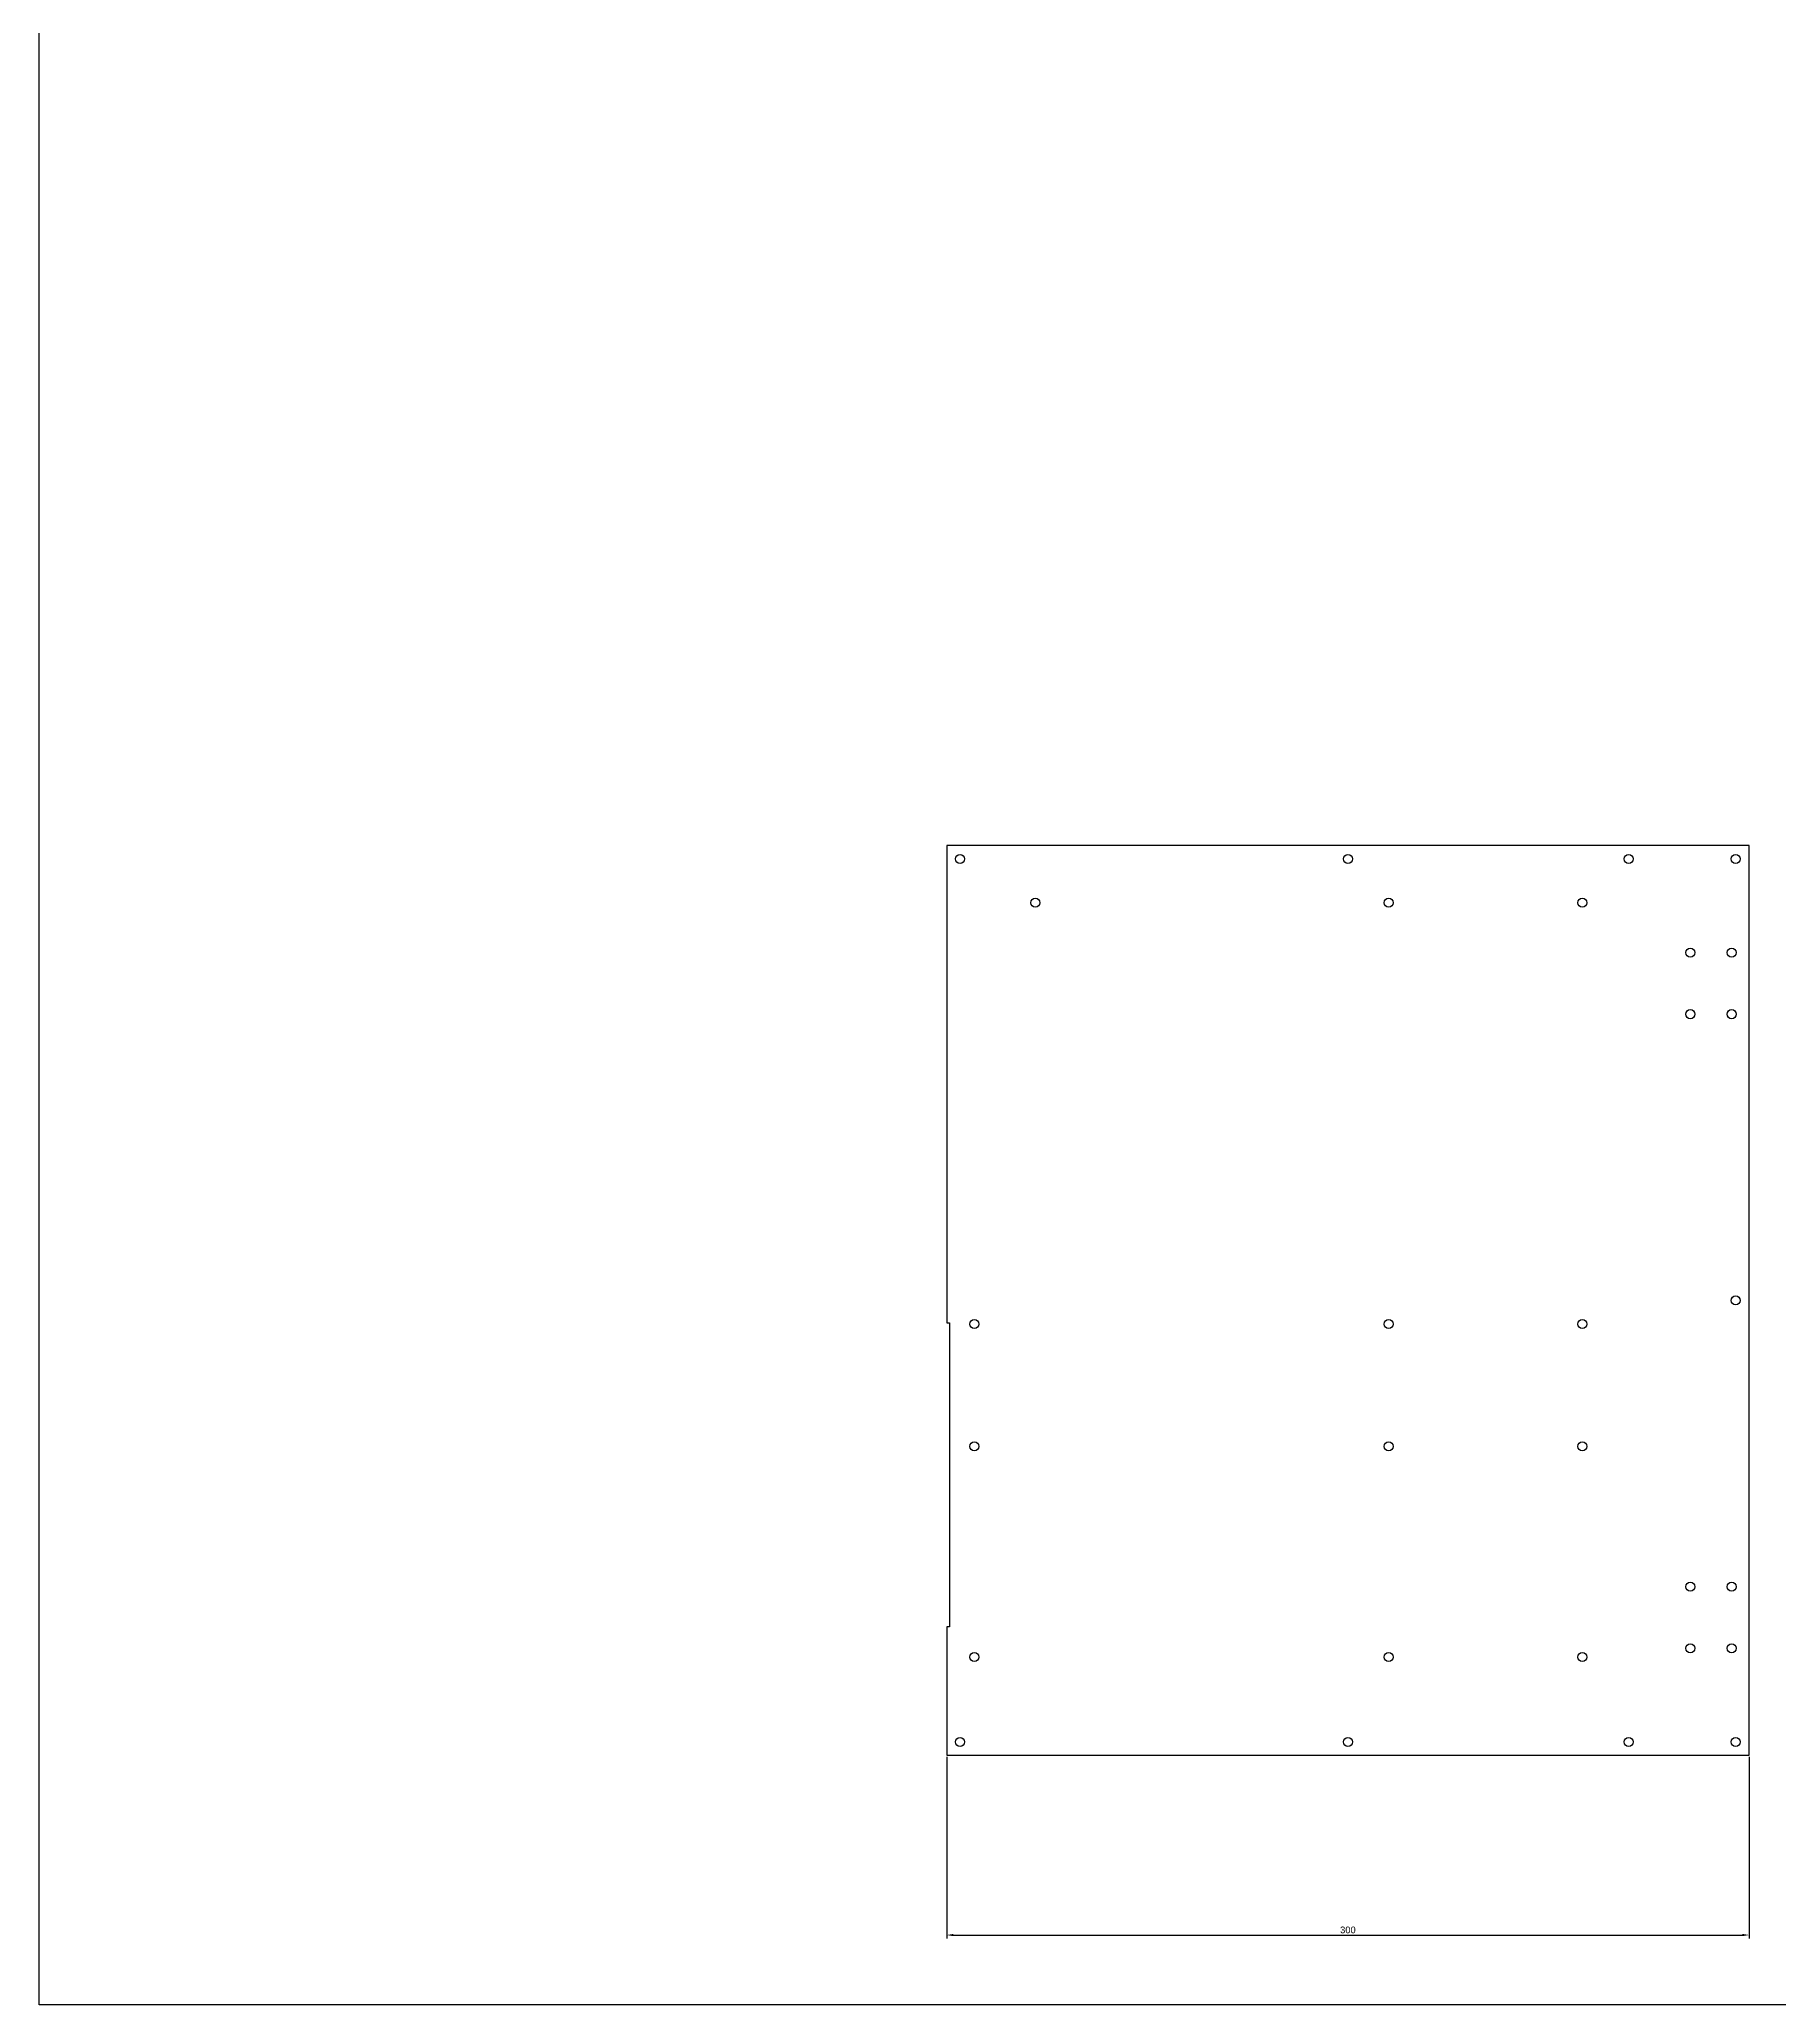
# Model space of a CAD drawing. Header units: millimetres. Extents: x -339 to 3245, y -93 to 1119.
# Drawn here: x -339 to 311, y -93 to 641 of the extents above; entities that cross this region are included whole.
import ezdxf

# ---------------------------------------------------------------- set-up
doc = ezdxf.new("R2010")
doc.units = ezdxf.units.MM
doc.layers.add('主板托开孔', color=7, linetype='Continuous')
doc.layers.add('六面螺母开孔', color=212, linetype='Continuous')
doc.styles.get("Standard").update_dxf_attribs({"font": 'arial.ttf'})
doc.dimstyles.new('ISO-25', dxfattribs={"dimtxt": 2.5, "dimasz": 2.5, "dimexe": 1.25, "dimexo": 0.625, "dimtad": 1, "dimtxsty": 'Standard', "dimcen": 2.5, "dimadec": 0, "dimazin": 0, "dimtfac": 1, "dimtmove": 0, "dimatfit": 3, "dimfxl": 0, "dimarcsym": 0})

# ---------------------------------------------------------------- blocks, each defined once
blk = doc.blocks.new('*D2')
at = {"color": 0, "lineweight": -2, "transparency": 16777216}
for p, q in [((0, -0.62), (0, -68.43)), ((300, -0.62), (300, -68.43)), ((2.5, -67.18), (297.5, -67.18))]:
    blk.add_line(p, q, dxfattribs=at)
at = {"color": 0, "transparency": 16777216}
for points in [[(2.5, -66.76), (2.5, -67.6), (0, -67.18)], [(297.5, -66.76), (297.5, -67.6), (300, -67.18)]]:
    blk.add_solid(points, dxfattribs=at)
at = {"layer": 'Defpoints', "color": 0, "transparency": 16777216}
for p in [(0, 0), (300, 0), (300, -67.18)]:
    blk.add_point(p, dxfattribs=at)
at = {"color": 0, "transparency": 16777216, "insert": (150, -65.28), "char_height": 2.5, "attachment_point": 5}
blk.add_mtext('300', dxfattribs=at)

msp = doc.modelspace()

# ---------------------------------------------------------------- linework, layer by layer
for points in [[(-339.258, 1119.283), (1888.189, 1119.283), (1888.189, -93.216), (-339.258, -93.216)], [(300, 0), (300, 340), (0, 340), (0, 161.665), (1, 161.665), (1, 47.995), (0, 47.995), (0, 0)]]:
    msp.add_lwpolyline(points, close=True)
at = {"layer": '主板托开孔'}
for centre in [(33.17, 318.65), (165.25, 318.65), (237.64, 318.65), (10.31, 161.17), (165.25, 161.17), (237.64, 161.17), (10.31, 115.45), (165.25, 115.45), (237.64, 115.45), (10.31, 36.71), (165.25, 36.71), (237.64, 36.71)]:
    msp.add_circle(centre, 1.7, dxfattribs=at)
at = {"layer": '六面螺母开孔'}
for centre in [(5, 335), (150, 335), (255, 335), (295, 335), (278, 300), (293.5, 300), (278, 277), (293.5, 277), (295, 170), (278, 63), (293.5, 63), (278, 40), (293.5, 40), (5, 5), (150, 5), (255, 5), (295, 5)]:
    msp.add_circle(centre, 1.7, dxfattribs=at)

# ---------------------------------------------------------------- dimensions: what is measured, and where the dimension line sits
dim = msp.add_linear_dim(base=(300, -67.178), p1=(0, 0), p2=(300, 0), dimstyle='ISO-25', override={"dimfxl": 1.25})
dim.commit()
dim.dimension.update_dxf_attribs({"geometry": '*D2', "text_midpoint": (150, -65.276)})

doc.saveas('drawing.dxf')
